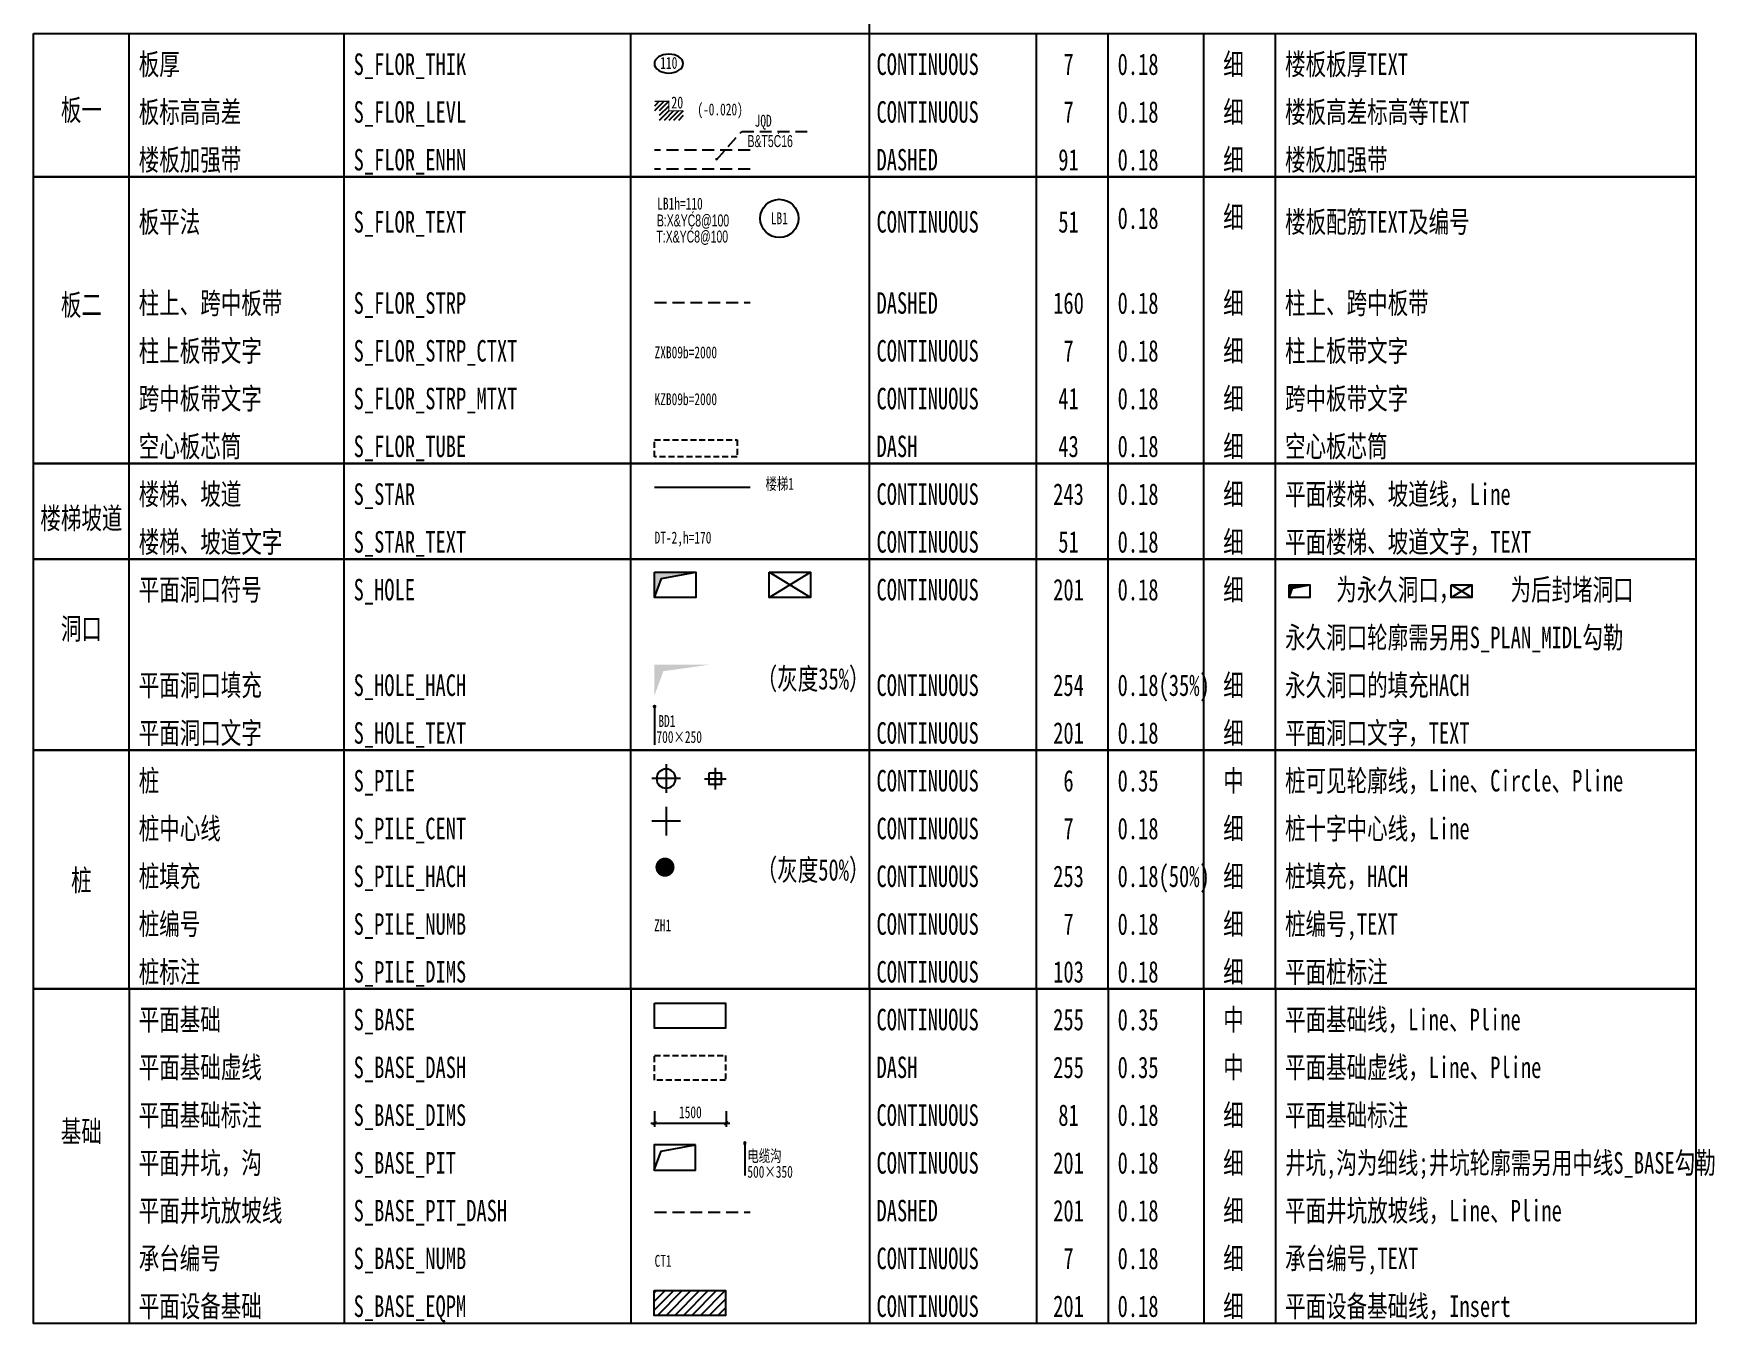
# Model space of a CAD drawing. Extents: x -302153 to 2378000, y -57590 to 1700000.
# Drawn here: x -106461 to -71272, y -40513 to -13513 of the extents above; entities that cross this region are included whole.
import ezdxf
from ezdxf.enums import TextEntityAlignment as Align

# ---------------------------------------------------------------- set-up
doc = ezdxf.new("R2010")
doc.units = 0
doc.header["$LTSCALE"] = 500
doc.header["$MEASUREMENT"] = 0
doc.linetypes.add('DASHED', pattern=[0.75, 0.5, -0.25])
doc.linetypes.add('DASHED2', pattern=[0.375, 0.25, -0.125])
doc.layers.get('0').update_dxf_attribs({"linetype": 'CONTINUOUS'})
doc.layers.get('Defpoints').update_dxf_attribs({"color": 2, "linetype": 'CONTINUOUS'})
for name, color, linetype in [('S_BASE', 255, 'CONTINUOUS'), ('S_BASE_DASH', 255, 'DASHED2'), ('S_BASE_DIMS', 81, 'CONTINUOUS'), ('S_BASE_EQPM', 201, 'CONTINUOUS'), ('S_BASE_NUMB', 7, 'CONTINUOUS'), ('S_BASE_PIT', 201, 'CONTINUOUS'), ('S_BASE_PIT_DASH', 201, 'DASHED'), ('S_FLOR_ENHN', 91, 'DASHED'), ('S_FLOR_LEVL', 7, 'CONTINUOUS'), ('S_FLOR_STRP', 160, 'DASHED'), ('S_FLOR_STRP_CTXT', 7, 'CONTINUOUS'), ('S_FLOR_STRP_MTXT', 41, 'CONTINUOUS'), ('S_FLOR_TEXT', 51, 'CONTINUOUS'), ('S_FLOR_THIK', 7, 'CONTINUOUS'), ('S_FLOR_TUBE', 43, 'DASHED2'), ('S_HOLE', 201, 'CONTINUOUS'), ('S_HOLE_HACH', 254, 'CONTINUOUS'), ('S_HOLE_TEXT', 201, 'CONTINUOUS'), ('S_PILE', 6, 'CONTINUOUS'), ('S_PILE_CENT', 7, 'CONTINUOUS'), ('S_PILE_HACH', 253, 'CONTINUOUS'), ('S_PILE_NUMB', 7, 'CONTINUOUS'), ('S_PLAN_TEXT', 7, 'CONTINUOUS'), ('S_STAR', 243, 'CONTINUOUS'), ('S_STAR_TEXT', 51, 'CONTINUOUS'), ('S_TABL', 83, 'CONTINUOUS')]:
    doc.layers.add(name, color=color, linetype=linetype)
doc.styles.add('TH-STYLE1', font='Stfangso_1.ttf', dxfattribs={"width": 0.7})
doc.dimstyles.new('TSSD_100_100', dxfattribs={"dimtxt": 250, "dimasz": 75, "dimexe": 75, "dimexo": 200, "dimgap": 100, "dimtad": 1, "dimdec": 3, "dimdsep": 46, "dimtxsty": 'TH-STYLE1', "dimblk": 'ARCHTICK', "dimcen": -100, "dimdle": 75, "dimclrt": 7, "dimadec": 0, "dimazin": 0, "dimtfac": 1, "dimtdec": 3, "dimtix": 1, "dimtmove": 2, "dimatfit": 3, "dimldrblk": 'ARCHTICK', "dimfxl": 200, "dimtolj": 1, "dimtzin": 0, "dimarcsym": 0})

# ---------------------------------------------------------------- blocks, each defined once
blk = doc.blocks.new('B-Num')
blk.add_circle((29, 399), 400)
at = {"style": 'TH-STYLE1', "width": 0.7, "flags": 8}
blk.add_attdef('LBN', text='', height=250, dxfattribs=at).set_placement((29, 278), align=Align.CENTER)
blk = doc.blocks.new('B-th')
at = {"layer": 'S_FLOR_THIK', "color": 7, "extrusion": (0, 0, -1)}
blk.add_ellipse((86, 189), major_axis=(-302, 0), ratio=0.653433, dxfattribs=at)
at = {"style": 'TH-STYLE1', "width": 0.7, "flags": 8}
blk.add_attdef('BTH', text='', height=250, dxfattribs=at).set_placement((87, 80), align=Align.CENTER)
blk = doc.blocks.new('BGC2')
for p, q in [((-200, 200), (-300, 100)), ((-100, 200), (-300, 0)), ((0, 200), (-200, 0)), ((0, 100), (-200, -100)), ((0, 0), (-200, -200)), ((100, 0), (-100, -200)), ((200, 0), (0, -200)), ((300, 0), (100, -200)), ((300, -100), (200, -200))]:
    blk.add_line(p, q)
at = {"const_width": 25}
blk.add_lwpolyline([(-300, 200), (0, 200), (0, 0), (300, 0)], dxfattribs=at)
at = {"style": 'TH-STYLE1', "width": 0.703625}
blk.add_attdef('BGC', text='', height=250, dxfattribs=at).set_placement((50, 50), (300, 50), align=Align.FIT)
blk = doc.blocks.new('*U20')
at = {"layer": 'S_PILE'}
blk.add_lwpolyline([(-125, 125), (125, 125), (125, -125), (-125, -125)], close=True, dxfattribs=at)
at = {"layer": 'S_PILE_CENT'}
for p, q in [((-225, 0), (225, 0)), ((0, 225), (0, -225))]:
    blk.add_line(p, q, dxfattribs=at)
blk = doc.blocks.new('*U19')
at = {"layer": 'S_PILE'}
blk.add_circle((0, 0), 200, dxfattribs=at)
at = {"layer": 'S_PILE_CENT'}
for p, q in [((-300, 0), (300, 0)), ((0, 300), (0, -300))]:
    blk.add_line(p, q, dxfattribs=at)
blk = doc.blocks.new('_ArchTick')
at = {"color": 0, "const_width": 0.25}
blk.add_lwpolyline([(-0.53, -0.53), (0.53, 0.53)], dxfattribs=at)
blk = doc.blocks.new('*D39')
at = {"layer": 'Defpoints', "color": 0, "transparency": 16777216}
for p in [(-93461, -35868), (-91961, -35868), (-91961, -36323)]:
    blk.add_point(p, dxfattribs=at)
at = {"layer": 'S_BASE_DIMS', "color": 0, "lineweight": -2, "transparency": 16777216}
for p, q in [((-93461, -36068), (-93461, -36398)), ((-91961, -36068), (-91961, -36398)), ((-93536, -36323), (-91886, -36323))]:
    blk.add_line(p, q, dxfattribs=at)
at = {"layer": 'S_BASE_DIMS', "color": 0, "lineweight": -2, "transparency": 16777216, "xscale": 75, "yscale": 75, "zscale": 75, "rotation": 180}
blk.add_blockref('_ArchTick', (-93461, -36323), dxfattribs=at)
at = {"layer": 'S_BASE_DIMS', "color": 0, "lineweight": -2, "transparency": 16777216, "xscale": 75, "yscale": 75, "zscale": 75}
blk.add_blockref('_ArchTick', (-91961, -36323), dxfattribs=at)
at = {"layer": 'S_BASE_DIMS', "color": 7, "transparency": 16777216, "insert": (-92711, -36095), "char_height": 250, "attachment_point": 5, "style": 'TH-STYLE1'}
blk.add_mtext('\\A1;1500', dxfattribs=at)

msp = doc.modelspace()

# ---------------------------------------------------------------- hatches: boundary and pattern name
at = {"layer": 'S_BASE_EQPM'}
h = msp.add_hatch(dxfattribs=at)
h.set_pattern_fill('LINE', color=256, scale=40, angle=45, style=0)
h.set_pattern_definition([(45, (-304231.46, -53434.6), (-89.80256, 89.80256), [])])
h.paths.add_polyline_path([(-91979.0439, -40345.5031), (-91979.0439, -39828.0975), (-93467.5428, -39828.0975), (-93467.5428, -40345.5031)])
at = {"layer": 'S_HOLE_HACH'}
for points in [[(-93461.2933, -24785.9348), (-93461.2933, -25317.1047), (-93318.499, -24920.7094), (-92596.5946, -24785.9348)], [(-80104.4025, -25121.2888), (-79743.4503, -25053.9015), (-80175.7997, -25053.9015), (-80175.7997, -25319.4865)], [(-92314.39, -26725.3109), (-93463.1475, -26725.3109), (-93463.1475, -27368.0652), (-93276.5905, -26860.0854)]]:
    msp.add_hatch(color=256, dxfattribs=at).paths.add_polyline_path(points)
at = {"layer": 'S_PILE_HACH'}
msp.add_hatch(color=256, dxfattribs=at).paths.add_polyline_path([(-93442.9331, -30963.5348, 1), (-93042.9331, -30963.5348, 1)])

# ---------------------------------------------------------------- linework, layer by layer
at = {"layer": 'S_BASE'}
msp.add_lwpolyline([(-93461.3054, -33812.7046), (-91972.8064, -33812.7046), (-91972.8064, -34330.1102), (-93461.3054, -34330.1102)], close=True, dxfattribs=at)
at = {"layer": 'S_BASE_DASH'}
msp.add_lwpolyline([(-93461.3054, -34904.181), (-91972.8064, -34904.181), (-91972.8064, -35421.5865), (-93461.3054, -35421.5865)], close=True, dxfattribs=at)
at = {"layer": 'S_BASE_EQPM'}
msp.add_lwpolyline([(-93467.5428, -39828.0975), (-91979.0439, -39828.0975), (-91979.0439, -40345.5031), (-93467.5428, -40345.5031)], close=True, dxfattribs=at)
at = {"layer": 'S_BASE_PIT'}
msp.add_line((-91568.3725, -36741.3786), (-91568.3725, -37419.2953), dxfattribs=at)
for points in [[(-93466.2978, -37306.924), (-93323.5035, -36910.5287), (-92601.5991, -36775.7542)], [(-92601.5991, -36775.7542), (-93466.2978, -36775.7542), (-93466.2978, -37306.924), (-92601.5991, -37306.924), (-92601.5991, -36775.7542)]]:
    msp.add_lwpolyline(points, dxfattribs=at)
msp.add_lwpolyline([(-91549.6225, -36741.3786, 1), (-91587.1225, -36741.3786, 1)], format="xyb", close=True, dxfattribs=at)
at = {"layer": 'S_BASE_PIT_DASH'}
msp.add_line((-93461.3054, -38183.194), (-91461.3054, -38183.194), dxfattribs=at)
at = {"layer": 'S_FLOR_ENHN'}
for p, q in [((-91461.2973, -15950.4445), (-93461.2973, -15950.4445)), ((-91461.2973, -16350.4445), (-93461.2973, -16350.4445))]:
    msp.add_line(p, q, dxfattribs=at)
msp.add_lwpolyline([(-92167.1453, -16153.2852), (-91634.9451, -15559.4276), (-90265.8528, -15559.4276)], dxfattribs=at)
at = {"layer": 'S_FLOR_ENHN', "const_width": 25}
msp.add_lwpolyline([(-92154.6453, -16140.7852, -1), (-92179.6453, -16140.7852, -1)], format="xyb", close=True, dxfattribs=at)
at = {"layer": 'S_FLOR_STRP'}
msp.add_line((-93461.2973, -19141.801), (-91461.2973, -19141.801), dxfattribs=at)
at = {"layer": 'S_FLOR_TUBE'}
msp.add_lwpolyline([(-93461.2973, -22016.6207), (-91730.2631, -22016.6207), (-91730.2631, -22374.435), (-93461.2973, -22374.435)], close=True, dxfattribs=at)
at = {"layer": 'S_HOLE'}
for p, q in [((-91064.5031, -25317.1047), (-90199.8044, -24785.9348)), ((-90199.8044, -25317.1047), (-91064.5031, -24785.9348)), ((-76785.5624, -25319.4865), (-76353.2131, -25053.9015)), ((-76353.2131, -25319.4865), (-76785.5624, -25053.9015))]:
    msp.add_line(p, q, dxfattribs=at)
for points in [[(-93461.2933, -25317.1047), (-93318.499, -24920.7094), (-92596.5946, -24785.9348)], [(-80175.7997, -25319.4865), (-80104.4025, -25121.2888), (-79743.4503, -25053.9015)]]:
    msp.add_lwpolyline(points, dxfattribs=at)
for points in [[(-93461.2933, -24785.9348), (-92596.5946, -24785.9348), (-92596.5946, -25317.1047), (-93461.2933, -25317.1047)], [(-91064.5031, -24785.9348), (-90199.8044, -24785.9348), (-90199.8044, -25317.1047), (-91064.5031, -25317.1047)], [(-80175.7997, -25053.9015), (-79743.4503, -25053.9015), (-79743.4503, -25319.4865), (-80175.7997, -25319.4865)], [(-76785.5624, -25053.9015), (-76353.2131, -25053.9015), (-76353.2131, -25319.4865), (-76785.5624, -25319.4865)]]:
    msp.add_lwpolyline(points, close=True, dxfattribs=at)
at = {"layer": 'S_HOLE_TEXT', "ltscale": 800}
msp.add_line((-93461.3014, -27625.8981), (-93461.3014, -28401.4533), dxfattribs=at)
at = {"layer": 'S_HOLE_TEXT', "ltscale": 800, "const_width": 37.5}
msp.add_lwpolyline([(-93442.5514, -27600.3553, 1), (-93480.0514, -27600.3553, 1)], format="xyb", close=True, dxfattribs=at)
at = {"layer": 'S_PILE_CENT'}
for p, q in [((-93219.9413, -29702.8188), (-93219.9413, -30302.8188)), ((-92919.9413, -30002.8188), (-93519.9413, -30002.8188))]:
    msp.add_line(p, q, dxfattribs=at)
at = {"layer": 'S_STAR'}
msp.add_line((-93461.2973, -23007.9127), (-91461.2973, -23007.9127), dxfattribs=at)
at = {"layer": 'S_TABL'}
for p, q in [((-88961.3054, -13513.432), (-88961.3054, -5513.432)), ((-104461.3014, -16513.432), (-104461.2973, -13513.432)), ((-99961.3014, -16513.432), (-99961.3014, -13513.432)), ((-93961.3014, -16513.432), (-93961.3014, -13513.432)), ((-88961.3054, -16513.432), (-88961.3054, -13513.432)), ((-85461.3014, -16513.432), (-85461.3014, -13513.432)), ((-83961.3014, -16513.432), (-83961.3014, -13513.432)), ((-81961.3014, -16513.432), (-81961.3014, -13513.432)), ((-80461.3014, -16513.432), (-80461.3014, -13513.432)), ((-104461.2973, -22513.432), (-104461.3014, -16513.432)), ((-99961.3014, -22513.432), (-99961.3014, -16513.432)), ((-93961.3014, -22513.432), (-93961.3014, -16513.432)), ((-88961.3054, -22513.432), (-88961.3054, -16513.432)), ((-85461.3014, -22513.432), (-85461.3014, -16513.432)), ((-83961.3014, -22513.432), (-83961.3014, -16513.432)), ((-81961.3014, -22513.432), (-81961.3014, -16513.432)), ((-80461.3014, -22513.432), (-80461.3014, -16513.432)), ((-106461.2973, -22513.432), (-71661.3054, -22513.432)), ((-104461.3014, -24513.432), (-104461.3014, -22513.432)), ((-99961.3014, -24513.432), (-99961.3014, -22513.432)), ((-93961.3014, -24513.432), (-93961.3014, -22513.432)), ((-88961.3054, -24513.432), (-88961.3054, -22513.432)), ((-85461.3014, -24513.432), (-85461.3014, -22513.432)), ((-83961.3014, -24513.432), (-83961.3014, -22513.432)), ((-81961.3014, -24513.432), (-81961.3014, -22513.432)), ((-80461.3014, -24513.432), (-80461.3014, -22513.432)), ((-104461.3054, -28513.432), (-104461.3014, -24513.432)), ((-99961.3054, -28513.432), (-99961.3014, -24513.432)), ((-93961.3054, -28513.432), (-93961.3014, -24513.432)), ((-88961.3094, -28513.432), (-88961.3054, -24513.432)), ((-85461.3054, -28513.432), (-85461.3014, -24513.432)), ((-83961.3054, -28513.432), (-83961.3014, -24513.432)), ((-81961.3054, -28513.432), (-81961.3014, -24513.432)), ((-80461.3054, -28513.432), (-80461.3014, -24513.432)), ((-106461.3014, -28513.432), (-71661.3054, -28513.432)), ((-104461.3054, -33513.432), (-104461.3054, -28513.432)), ((-99961.3054, -33513.432), (-99961.3054, -28513.432)), ((-93961.3054, -33513.432), (-93961.3054, -28513.432)), ((-88961.3094, -33513.432), (-88961.3094, -28513.432)), ((-85461.3054, -33513.432), (-85461.3054, -28513.432)), ((-83961.3054, -33513.432), (-83961.3054, -28513.432)), ((-81961.3054, -33513.432), (-81961.3054, -28513.432)), ((-80461.3054, -33513.432), (-80461.3054, -28513.432)), ((-104461.3054, -33513.432), (-104461.3054, -40513.432)), ((-99961.3054, -33513.432), (-99961.3054, -40513.432)), ((-93961.3054, -33513.432), (-93961.3054, -40513.432)), ((-88961.3094, -33513.432), (-88961.3094, -40513.432)), ((-85461.3054, -33513.432), (-85461.3054, -40513.432)), ((-83961.3054, -33513.432), (-83961.3054, -40513.432)), ((-81961.3054, -33513.432), (-81961.3054, -40513.432)), ((-80461.3054, -33513.432), (-80461.3054, -40513.432))]:
    msp.add_line(p, q, dxfattribs=at)
for points in [[(-106461.2973, -13513.432), (-71661.3054, -13513.432), (-71661.3054, -16513.432), (-106461.2973, -16513.432)], [(-106461.2973, -16513.432), (-71661.3054, -16513.432), (-71661.3054, -22513.432), (-106461.2973, -22513.432)], [(-106461.2973, -22513.432), (-71661.3054, -22513.432), (-71661.3054, -24513.432), (-106461.2973, -24513.432)], [(-106461.2973, -24513.432), (-71661.3054, -24513.432), (-71661.3054, -28513.432), (-106461.3014, -28513.432)], [(-106461.3014, -28513.432), (-71661.3054, -28513.432), (-71661.3054, -33513.432), (-106461.3014, -33513.432)], [(-106461.3014, -33513.432), (-71661.3054, -33513.432), (-71661.3054, -40513.432), (-106461.3014, -40513.432)]]:
    msp.add_lwpolyline(points, close=True, dxfattribs=at)

# ---------------------------------------------------------------- block references
at = {"layer": 'S_FLOR_LEVL'}
msp.add_blockref('BGC2', (-93161.2973, -15130.5911), dxfattribs=at).add_auto_attribs({'BGC': '20'})
at = {"layer": 'S_FLOR_TEXT'}
msp.add_blockref('B-Num', (-90878.0767, -17781.2579), dxfattribs=at).add_auto_attribs({'LBN': 'LB1'})
at = {"layer": 'S_FLOR_THIK'}
msp.add_blockref('B-th', (-93249.1472, -14330.7112), dxfattribs=at).add_auto_attribs({'BTH': '110'})
at = {"layer": 'S_PILE', "xscale": -1}
msp.add_blockref('*U19', (-93219.9413, -29109.6737), dxfattribs=at)
at = {"layer": 'S_PILE'}
msp.add_blockref('*U20', (-92190.3908, -29110.9268), dxfattribs=at)

# ---------------------------------------------------------------- texts
at = {"layer": 'S_BASE_NUMB', "style": 'TH-STYLE1', "width": 0.7}
msp.add_text('CT1', height=250, dxfattribs=at).set_placement((-93461.3054, -39329.1336))
at = {"layer": 'S_BASE_PIT', "style": 'TH-STYLE1', "width": 0.7}
for s, p in [('电缆沟', (-91518.3725, -37131.2715)), ('500×350', (-91518.3725, -37464.2937))]:
    msp.add_text(s, height=250, dxfattribs=at).set_placement(p)
at = {"layer": 'S_FLOR_ENHN', "style": 'TH-STYLE1', "width": 0.7}
for s, p in [('JQD', (-91365.2601, -15462.8732)), ('B&T5Ć16', (-91515.2448, -15887.884))]:
    msp.add_text(s, height=250, dxfattribs=at).set_placement(p)
at = {"layer": 'S_FLOR_LEVL', "style": 'TH-STYLE1', "width": 0.7}
msp.add_text('(-0.020)', height=250, dxfattribs=at).set_placement((-92565.2591, -15224.5744))
at = {"layer": 'S_FLOR_STRP_CTXT', "style": 'TH-STYLE1', "width": 0.7}
msp.add_text('ZXB09b=2000', height=250, dxfattribs=at).set_placement((-93461.2973, -20385.9175), align=Align.BOTTOM_LEFT)
at = {"layer": 'S_FLOR_STRP_MTXT', "style": 'TH-STYLE1', "width": 0.7}
msp.add_text('KZB09b=2000', height=250, dxfattribs=at).set_placement((-93461.2973, -21365.6098), align=Align.BOTTOM_LEFT)
at = {"layer": 'S_FLOR_TEXT', "style": 'TH-STYLE1', "width": 0.7}
for s, p in [('B:X&YĆ8@100', (-93412.1324, -17550.0005)), ('LB1h=110', (-93404.3667, -17197.4235)), ('T:X&YĆ8@100', (-93422.3474, -17887.248))]:
    msp.add_text(s, height=250, dxfattribs=at).set_placement(p)
at = {"layer": 'S_HOLE_TEXT', "ltscale": 800, "style": 'TH-STYLE1', "width": 0.7}
for s, p in [('BD1', (-93381.3801, -28104.1057)), ('700×250', (-93421.7647, -28437.128))]:
    msp.add_text(s, height=250, dxfattribs=at).set_placement(p, align=Align.BOTTOM_LEFT)
at = {"layer": 'S_PILE_NUMB', "style": 'TH-STYLE1', "width": 0.7}
msp.add_text('ZH1', height=250, dxfattribs=at).set_placement((-93470.1964, -32381.1262), align=Align.BOTTOM_LEFT)
at = {"layer": 'S_PLAN_TEXT', "style": 'TH-STYLE1', "width": 0.7}
for s, p in [('板厚', (-104261.3014, -14513.432)), ('S_FLOR_THIK', (-99761.3014, -14513.432)), ('CONTINUOUS', (-88814.6697, -14513.432)), ('0.18', (-83766.5093, -14513.432)), ('细', (-81554.952, -14513.432)), ('楼板板厚TEXT', (-80261.2973, -14513.432)), ('板标高高差', (-104261.3014, -15513.432)), ('S_FLOR_LEVL', (-99761.3014, -15513.432)), ('CONTINUOUS', (-88814.6697, -15513.432)), ('0.18', (-83766.5093, -15513.432)), ('细', (-81554.952, -15513.432)), ('楼板高差标高等TEXT', (-80261.2973, -15513.432)), ('楼板加强带', (-104261.3014, -16513.432)), ('S_FLOR_ENHN', (-99761.3014, -16513.432)), ('DASHED', (-88814.6697, -16513.432)), ('0.18', (-83766.5093, -16513.432)), ('细', (-81554.952, -16513.432)), ('楼板加强带', (-80261.2973, -16513.432)), ('板平法', (-104261.3014, -17813.432)), ('S_FLOR_TEXT', (-99761.3014, -17813.432)), ('CONTINUOUS', (-88814.6697, -17813.432)), ('0.18', (-83766.5093, -17735.7515)), ('细', (-81554.952, -17713.2538)), ('楼板配筋TEXT及编号', (-80261.2973, -17813.432)), ('柱上、跨中板带', (-104261.3014, -19513.432)), ('S_FLOR_STRP', (-99761.3014, -19513.432)), ('DASHED', (-88814.6697, -19513.432)), ('0.18', (-83766.5093, -19513.432)), ('细', (-81554.952, -19513.432)), ('柱上、跨中板带', (-80261.2973, -19513.432)), ('柱上板带文字', (-104261.3014, -20513.432)), ('S_FLOR_STRP_CTXT', (-99761.3014, -20513.432)), ('CONTINUOUS', (-88814.6697, -20513.432)), ('0.18', (-83766.5093, -20513.432)), ('细', (-81554.952, -20513.432)), ('柱上板带文字', (-80261.2973, -20513.432)), ('跨中板带文字', (-104261.3014, -21513.432)), ('S_FLOR_STRP_MTXT', (-99761.3014, -21513.432)), ('CONTINUOUS', (-88814.6697, -21513.432)), ('0.18', (-83766.5093, -21513.432)), ('细', (-81554.952, -21513.432)), ('跨中板带文字', (-80261.2973, -21513.432)), ('空心板芯筒', (-104261.3014, -22513.432)), ('S_FLOR_TUBE', (-99761.3014, -22513.432)), ('DASH', (-88814.6697, -22513.432)), ('0.18', (-83766.5093, -22513.432)), ('细', (-81554.952, -22513.432)), ('空心板芯筒', (-80261.2973, -22513.432)), ('楼梯、坡道', (-104261.3014, -23513.432)), ('细', (-81554.952, -23513.432)), ('平面楼梯、坡道线，Line', (-80261.2973, -23513.432)), ('S_STAR', (-99761.3014, -23513.432)), ('CONTINUOUS', (-88814.6697, -23513.432)), ('0.18', (-83766.5093, -23513.432)), ('楼梯、坡道文字', (-104261.3014, -24513.432)), ('S_STAR_TEXT', (-99761.3014, -24513.432)), ('CONTINUOUS', (-88814.6697, -24513.432)), ('细', (-81554.952, -24513.432)), ('平面楼梯、坡道文字，TEXT', (-80261.2973, -24513.432)), ('0.18', (-83766.5093, -24513.432)), ('平面洞口符号', (-104261.3014, -25513.432)), ('S_HOLE', (-99761.3014, -25513.432)), ('CONTINUOUS', (-88814.6697, -25513.432)), ('0.18', (-83766.5093, -25513.432)), ('细', (-81554.952, -25513.432)), ('     为永久洞口，     为后封堵洞口', (-80261.2923, -25513.432)), ('永久洞口轮廓需另用S_PLAN_MIDL勾勒', (-80261.2973, -26513.432)), ('平面洞口填充', (-104261.3054, -27513.432)), ('S_HOLE_HACH', (-99761.3054, -27513.432)), ('CONTINUOUS', (-88814.6738, -27513.432)), ('0.18(35%%%)', (-83766.5133, -27513.432)), ('细', (-81554.956, -27513.432)), ('永久洞口的填充HACH', (-80261.3014, -27513.432)), ('平面洞口文字', (-104261.3054, -28513.432)), ('S_HOLE_TEXT', (-99761.3054, -28513.432)), ('CONTINUOUS', (-88814.6738, -28513.432)), ('0.18', (-83766.5133, -28513.432)), ('细', (-81554.956, -28513.432)), ('平面洞口文字，TEXT', (-80261.3014, -28513.432)), ('桩', (-104261.3054, -29513.432)), ('S_PILE', (-99761.3054, -29513.432)), ('CONTINUOUS', (-88814.6738, -29513.432)), ('0.35', (-83766.5133, -29513.432)), ('中', (-81554.956, -29513.432)), ('桩可见轮廓线，Line、Circle、Pline', (-80261.3014, -29513.432)), ('桩中心线', (-104261.3054, -30513.432)), ('细', (-81554.956, -30513.432)), ('桩十字中心线，Line', (-80261.3014, -30513.432)), ('S_PILE_CENT', (-99761.3054, -30513.432)), ('CONTINUOUS', (-88814.6738, -30513.432)), ('0.18', (-83766.5133, -30513.432)), ('桩填充', (-104261.3054, -31513.432)), ('S_PILE_HACH', (-99761.3054, -31513.432)), ('CONTINUOUS', (-88814.6738, -31513.432)), ('0.18(50%%%)', (-83766.5133, -31513.432)), ('细', (-81554.956, -31513.432)), ('桩填充，HACH', (-80261.3014, -31513.432)), ('桩编号', (-104261.3054, -32513.432)), ('S_PILE_NUMB', (-99761.3054, -32513.432)), ('CONTINUOUS', (-88814.6738, -32513.432)), ('0.18', (-83766.5133, -32513.432)), ('细', (-81554.956, -32513.432)), ('桩编号,TEXT ', (-80261.3014, -32513.432)), ('桩标注', (-104261.3054, -33513.432)), ('S_PILE_DIMS', (-99761.3054, -33513.432)), ('CONTINUOUS', (-88814.6738, -33513.432)), ('0.18', (-83766.5133, -33513.432)), ('细', (-81554.956, -33513.432)), ('平面桩标注', (-80261.3014, -33513.432)), ('平面基础', (-104261.3054, -34513.432)), ('S_BASE', (-99761.3054, -34513.432)), ('CONTINUOUS', (-88814.6738, -34513.432)), ('0.35', (-83766.5133, -34513.432)), ('中', (-81554.956, -34513.432)), ('平面基础线，Line、Pline', (-80261.3014, -34513.432)), ('平面基础虚线', (-104261.3054, -35513.432)), ('S_BASE_DASH', (-99761.3054, -35513.432)), ('DASH', (-88814.6738, -35513.432)), ('0.35', (-83766.5133, -35513.432)), ('中', (-81554.956, -35513.432)), ('平面基础虚线，Line、Pline', (-80261.3014, -35513.432)), ('平面基础标注', (-104261.3054, -36513.432)), ('细', (-81554.956, -36513.432)), ('平面基础标注', (-80261.3014, -36513.432)), ('S_BASE_DIMS', (-99761.3054, -36513.432)), ('CONTINUOUS', (-88814.6738, -36513.432)), ('0.18', (-83766.5133, -36513.432)), ('平面井坑，沟', (-104261.3054, -37513.432)), ('S_BASE_PIT', (-99761.3054, -37513.432)), ('CONTINUOUS', (-88814.6738, -37513.432)), ('0.18', (-83766.5133, -37513.432)), ('细', (-81554.956, -37513.432)), ('井坑,沟为细线;井坑轮廓需另用中线S_BASE勾勒', (-80261.3014, -37513.432)), ('平面井坑放坡线', (-104261.3054, -38513.432)), ('S_BASE_PIT_DASH', (-99761.3054, -38513.432)), ('DASHED', (-88814.6738, -38513.432)), ('0.18', (-83766.5133, -38513.432)), ('细', (-81554.956, -38513.432)), ('平面井坑放坡线，Line、Pline', (-80261.3014, -38513.432)), ('承台编号', (-104261.3054, -39513.432)), ('S_BASE_NUMB', (-99761.3054, -39513.432)), ('CONTINUOUS', (-88814.6738, -39513.432)), ('0.18', (-83766.5133, -39513.432)), ('细', (-81554.956, -39513.432)), ('承台编号,TEXT ', (-80261.3014, -39513.432)), ('平面设备基础', (-104261.3054, -40513.432)), ('S_BASE_EQPM', (-99761.3054, -40513.432)), ('CONTINUOUS', (-88814.6738, -40513.432)), ('0.18', (-83766.5133, -40513.432)), ('细', (-81554.956, -40513.432)), ('平面设备基础线，Insert', (-80261.3014, -40513.432))]:
    msp.add_text(s, height=450, dxfattribs=at).set_placement(p, align=Align.BOTTOM_LEFT)
for s, p in [('7', (-84794.0064, -14513.432)), ('7', (-84794.0064, -15513.432)), ('91', (-84794.0064, -16513.432)), ('51', (-84794.0064, -17813.432)), ('160', (-84794.0064, -19513.432)), ('7', (-84794.0064, -20513.432)), ('41', (-84794.0064, -21513.432)), ('43', (-84794.0064, -22513.432)), ('243', (-84794.0064, -23513.432)), ('51', (-84794.0064, -24513.432)), ('201', (-84794.0064, -25513.432)), ('254', (-84794.0104, -27513.432)), ('201', (-84794.0104, -28513.432)), ('6', (-84794.0104, -29513.432)), ('7', (-84794.0104, -30513.432)), ('253', (-84794.0104, -31513.432)), ('7', (-84794.0104, -32513.432)), ('103', (-84794.0104, -33513.432)), ('255', (-84794.0104, -34513.432)), ('255', (-84794.0104, -35513.432)), ('81', (-84794.0104, -36513.432)), ('201', (-84794.0104, -37513.432)), ('201', (-84794.0104, -38513.432)), ('7', (-84794.0104, -39513.432)), ('201', (-84794.0104, -40513.432))]:
    msp.add_text(s, height=450, dxfattribs=at).set_placement(p, align=Align.BOTTOM_CENTER)
for s, p in [('（灰度35%%%）', (-88961.3014, -27378.5347)), ('（灰度50%%%）', (-88961.3014, -31378.5347))]:
    msp.add_text(s, height=450, dxfattribs=at).set_placement(p, align=Align.BOTTOM_RIGHT)
at = {"layer": 'S_PLAN_TEXT', "char_height": 450, "attachment_point": 5, "style": 'TH-STYLE1'}
for s, insert in [('板一', (-105461.2973, -15135.7637)), ('板二', (-105461.2973, -19214.6327))]:
    msp.add_mtext(s, dxfattribs=dict(at, insert=insert))
at = {"layer": 'S_PLAN_TEXT', "char_height": 450, "width": 1999.995972, "attachment_point": 5, "style": 'TH-STYLE1'}
for s, insert in [('楼梯坡道', (-105461.2994, -23682.9129)), ('洞口', (-105461.3034, -25996.6037)), ('桩', (-105461.3034, -31263.2087)), ('基础', (-105461.3034, -36514.2186))]:
    msp.add_mtext(s, dxfattribs=dict(at, insert=insert))
at = {"layer": 'S_STAR', "style": 'TH-STYLE1', "width": 0.7}
msp.add_text('楼梯1', height=250, dxfattribs=at).set_placement((-91138.87, -23137.1639), align=Align.BOTTOM_LEFT)
at = {"layer": 'S_STAR_TEXT', "style": 'TH-STYLE1', "width": 0.7}
msp.add_text('DT-2,h=170', height=250, dxfattribs=at).set_placement((-93461.2973, -24263.1364), align=Align.BOTTOM_LEFT)

# ---------------------------------------------------------------- dimensions: what is measured, and where the dimension line sits
at = {"layer": 'S_BASE_DIMS'}
dim = msp.add_linear_dim(base=(-91961.3054, -36322.6804), p1=(-93461.3054, -35868.4849), p2=(-91961.3054, -35868.4849), dimstyle='TSSD_100_100', dxfattribs=at)
dim.commit()
dim.dimension.update_dxf_attribs({"geometry": '*D39', "text_midpoint": (-92711.3054, -36094.6501)})

doc.saveas('drawing.dxf')
